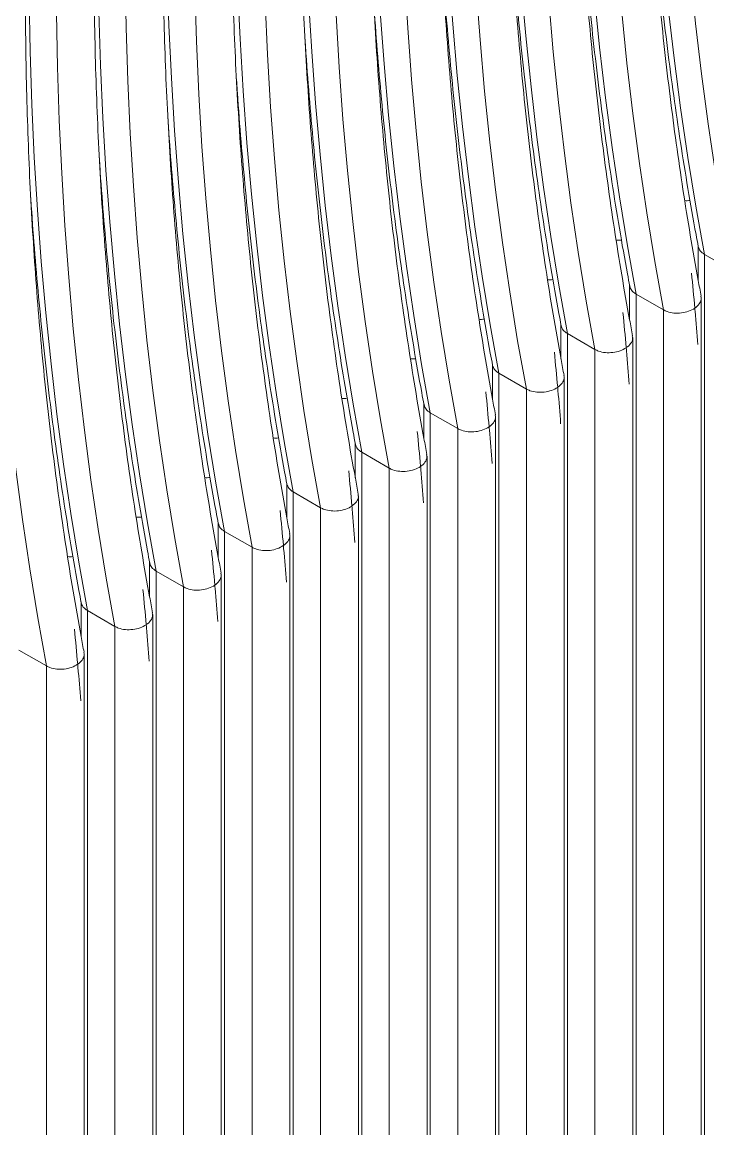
# Model space of a CAD drawing. Header units: millimetres. Extents: x 18217 to 37054, y 415 to 7180.
# Drawn here: x 19460.8 to 19757.8, y 3134.3 to 3613.8 of the extents above; entities that cross this region are included whole.
import ezdxf

# ---------------------------------------------------------------- set-up
doc = ezdxf.new("R2010")
doc.units = ezdxf.units.MM

# ---------------------------------------------------------------- blocks, each defined once
blk = doc.blocks.new('sdasdasdasdas')
at = {"linetype": 'ByBlock', "lineweight": 9}
for p, q in [((20416.37, 2801.11), (20416.37, 2788.75)), ((20428.61, 2792.2), (20418.71, 2797.91)), ((20418.71, 2435.27), (20418.71, 2797.91)), ((20391.62, 2786.82), (20391.62, 2774.47)), ((20403.86, 2777.91), (20393.96, 2783.62)), ((20393.96, 2420.98), (20393.96, 2783.62)), ((20417.52, 2418.43), (20417.52, 2782.25)), ((20403.86, 2415.27), (20403.86, 2777.91)), ((20366.87, 2772.53), (20366.87, 2760.18)), ((20379.11, 2763.62), (20369.21, 2769.34)), ((20369.21, 2406.69), (20369.21, 2769.34)), ((20392.77, 2404.15), (20392.77, 2767.96)), ((20379.11, 2400.98), (20379.11, 2763.62)), ((20342.12, 2758.25), (20342.12, 2745.89)), ((20354.36, 2749.34), (20344.46, 2755.05)), ((20344.46, 2392.41), (20344.46, 2755.05)), ((20368.02, 2389.86), (20368.02, 2753.68)), ((20354.36, 2386.69), (20354.36, 2749.34)), ((20317.37, 2743.96), (20317.37, 2731.61)), ((20329.61, 2735.05), (20319.71, 2740.76)), ((20319.71, 2378.12), (20319.71, 2740.76)), ((20343.27, 2375.57), (20343.27, 2739.39)), ((20329.61, 2372.4), (20329.61, 2735.05)), ((20292.62, 2729.67), (20292.62, 2717.32)), ((20304.86, 2720.76), (20294.96, 2726.48)), ((20294.96, 2363.83), (20294.96, 2726.48)), ((20318.52, 2361.28), (20318.52, 2725.1)), ((20304.86, 2358.12), (20304.86, 2720.76)), ((20267.87, 2715.38), (20267.87, 2703.03)), ((20280.12, 2706.47), (20270.22, 2712.19)), ((20270.22, 2349.54), (20270.22, 2712.19)), ((20293.77, 2347), (20293.77, 2710.82)), ((20280.12, 2343.83), (20280.12, 2706.47)), ((20243.12, 2701.1), (20243.12, 2688.74)), ((20255.37, 2692.19), (20245.47, 2697.9)), ((20245.47, 2335.26), (20245.47, 2697.9)), ((20269.02, 2332.71), (20269.02, 2696.53)), ((20255.37, 2329.54), (20255.37, 2692.19)), ((20218.38, 2686.81), (20218.38, 2674.46)), ((20230.62, 2677.9), (20220.72, 2683.61)), ((20220.72, 2320.97), (20220.72, 2683.61)), ((20244.27, 2318.42), (20244.27, 2682.24)), ((20230.62, 2315.26), (20230.62, 2677.9)), ((20193.63, 2672.52), (20193.63, 2660.17)), ((20205.87, 2663.61), (20195.97, 2669.33)), ((20195.97, 2306.68), (20195.97, 2669.33)), ((20219.53, 2304.14), (20219.53, 2667.95)), ((20205.87, 2300.97), (20205.87, 2663.61)), ((20181.12, 2649.33), (20171.22, 2655.04)), ((20194.78, 2289.85), (20194.78, 2653.67)), ((20181.12, 2286.68), (20181.12, 2649.33))]:
    blk.add_line(p, q, dxfattribs=at)
at = {"linetype": 'ByBlock', "lineweight": 9, "flags": 128}
for points in [[(20428.61, 2792.2), (20425.48, 2809.64), (20422.6, 2827.27), (20419.96, 2845.1), (20417.58, 2863.12), (20415.44, 2881.31), (20413.56, 2899.69), (20411.92, 2918.24), (20410.54, 2936.96), (20409.41, 2955.85), (20408.53, 2974.9), (20407.9, 2994.1), (20407.52, 3013.47), (20407.39, 3032.98), (20407.52, 3052.64), (20407.9, 3072.43), (20408.53, 3092.37), (20409.41, 3112.44), (20410.54, 3132.63), (20411.92, 3152.95), (20413.56, 3173.39), (20415.44, 3193.94)], [(20403.86, 2777.91), (20400.73, 2795.35), (20397.85, 2812.99), (20395.21, 2830.81), (20392.83, 2848.83), (20390.69, 2867.03), (20388.81, 2885.4), (20387.18, 2903.95), (20385.79, 2922.67), (20384.66, 2941.56), (20383.78, 2960.61), (20383.15, 2979.82), (20382.77, 2999.18), (20382.65, 3018.69), (20382.77, 3038.35), (20383.15, 3058.15), (20383.78, 3078.08), (20384.66, 3098.15), (20385.79, 3118.34), (20387.18, 3138.66), (20388.81, 3159.1), (20390.69, 3179.65), (20392.83, 3200.31)], [(20379.11, 2763.62), (20375.98, 2781.06), (20373.1, 2798.7), (20370.47, 2816.53), (20368.08, 2834.54), (20365.95, 2852.74), (20364.06, 2871.11), (20362.43, 2889.66), (20361.04, 2908.39), (20359.91, 2927.27), (20359.03, 2946.32), (20358.4, 2965.53), (20358.02, 2984.89), (20357.9, 3004.4), (20358.02, 3024.06), (20358.4, 3043.86), (20359.03, 3063.79), (20359.91, 3083.86), (20361.04, 3104.06), (20362.43, 3124.37), (20364.06, 3144.81), (20365.95, 3165.36), (20368.08, 3186.03), (20370.47, 3206.79)], [(20354.36, 2749.34), (20351.23, 2766.78), (20348.35, 2784.41), (20345.72, 2802.24), (20343.33, 2820.25), (20341.2, 2838.45), (20339.31, 2856.83), (20337.68, 2875.38), (20336.29, 2894.1)], [(20329.61, 2735.05), (20326.48, 2752.49), (20323.6, 2770.13), (20320.97, 2787.95), (20318.58, 2805.97), (20316.45, 2824.16), (20314.56, 2842.54), (20312.93, 2861.09), (20311.55, 2879.81), (20310.41, 2898.7)], [(20304.86, 2720.76), (20301.73, 2738.2), (20298.85, 2755.84), (20296.22, 2773.67), (20293.83, 2791.68), (20291.7, 2809.88), (20289.82, 2828.25), (20288.18, 2846.8), (20286.8, 2865.52), (20285.67, 2884.41)], [(20280.12, 2706.47), (20276.99, 2723.92), (20274.1, 2741.55), (20271.47, 2759.38), (20269.09, 2777.39), (20266.95, 2795.59), (20265.07, 2813.97), (20263.43, 2832.52), (20262.05, 2851.24), (20260.92, 2870.12), (20260.04, 2889.17)], [(20255.37, 2692.19), (20252.24, 2709.63), (20249.36, 2727.26), (20246.72, 2745.09), (20244.34, 2763.11), (20242.2, 2781.3), (20240.32, 2799.68), (20238.68, 2818.23), (20237.3, 2836.95), (20236.17, 2855.84), (20235.29, 2874.89), (20234.66, 2894.09)], [(20230.62, 2677.9), (20227.49, 2695.34), (20224.61, 2712.98), (20221.97, 2730.8), (20219.59, 2748.82), (20217.45, 2767.02), (20215.57, 2785.39), (20213.93, 2803.94), (20212.55, 2822.66), (20211.42, 2841.55), (20210.54, 2860.6), (20209.91, 2879.81), (20209.53, 2899.17)], [(20205.87, 2663.61), (20202.74, 2681.05), (20199.86, 2698.69), (20197.22, 2716.52), (20194.84, 2734.53), (20192.7, 2752.73), (20190.82, 2771.1), (20189.19, 2789.65), (20187.8, 2808.38), (20186.67, 2827.26), (20185.79, 2846.31), (20185.16, 2865.52), (20184.78, 2884.88)], [(20181.12, 2649.33), (20177.99, 2666.77), (20175.11, 2684.4), (20172.48, 2702.23), (20170.09, 2720.24), (20167.96, 2738.44), (20166.07, 2756.82), (20164.44, 2775.37), (20163.05, 2794.09), (20161.92, 2812.98), (20161.04, 2832.03), (20160.41, 2851.23), (20160.03, 2870.6), (20159.91, 2890.11)], [(20418.71, 2797.91), (20415.58, 2815.35), (20412.7, 2832.99), (20410.06, 2850.82), (20407.68, 2868.83), (20405.54, 2887.03), (20403.66, 2905.4), (20402.03, 2923.95), (20400.64, 2942.67), (20399.51, 2961.56), (20398.63, 2980.61), (20398, 2999.82), (20397.62, 3019.18), (20397.5, 3038.69), (20397.62, 3058.35), (20398, 3078.15), (20398.63, 3098.08), (20399.51, 3118.15), (20400.64, 3138.35), (20401.36, 3149.37)], [(20393.96, 2783.62), (20390.83, 2801.07), (20387.95, 2818.7), (20385.31, 2836.53), (20382.93, 2854.54), (20380.8, 2872.74), (20378.91, 2891.12), (20377.28, 2909.67), (20375.89, 2928.39), (20374.76, 2947.27), (20373.88, 2966.32), (20373.25, 2985.53), (20372.87, 3004.89), (20372.75, 3024.41), (20372.87, 3044.06), (20373.25, 3063.86), (20373.88, 3083.8), (20374.76, 3103.86), (20375.89, 3124.06), (20376.61, 3135.09)], [(20369.21, 2769.34), (20366.08, 2786.78), (20363.2, 2804.42), (20360.57, 2822.24), (20358.18, 2840.26), (20356.05, 2858.45), (20354.16, 2876.83), (20352.53, 2895.38), (20351.14, 2914.1), (20350.01, 2932.99), (20349.13, 2952.04), (20348.5, 2971.25), (20348.12, 2990.61), (20348, 3010.12), (20348.12, 3029.78), (20348.5, 3049.57), (20349.13, 3069.51), (20350.01, 3089.58), (20351.14, 3109.77), (20351.87, 3120.8)], [(20344.46, 2755.05), (20341.33, 2772.49), (20338.45, 2790.13), (20335.82, 2807.96), (20333.43, 2825.97), (20331.3, 2844.17), (20329.41, 2862.54), (20327.78, 2881.09), (20326.4, 2899.81), (20325.26, 2918.7), (20324.38, 2937.75), (20323.75, 2956.96), (20323.37, 2976.32), (20323.25, 2995.83), (20323.37, 3015.49), (20323.75, 3035.29), (20324.38, 3055.22), (20325.26, 3075.29), (20326.4, 3095.48), (20327.12, 3106.51)], [(20319.71, 2740.76), (20316.58, 2758.2), (20313.7, 2775.84), (20311.07, 2793.67), (20308.68, 2811.68), (20306.55, 2829.88), (20304.66, 2848.25), (20303.03, 2866.8), (20301.65, 2885.53), (20300.51, 2904.41), (20299.63, 2923.46), (20299, 2942.67), (20298.63, 2962.03), (20298.5, 2981.54), (20298.63, 3001.2), (20299, 3021), (20299.63, 3040.93), (20300.51, 3061), (20301.65, 3081.2), (20302.37, 3092.23)], [(20294.96, 2726.48), (20291.84, 2743.92), (20288.95, 2761.55), (20286.32, 2779.38), (20283.94, 2797.39), (20281.8, 2815.59), (20279.92, 2833.97), (20278.28, 2852.52), (20276.9, 2871.24), (20275.77, 2890.13), (20274.88, 2909.18), (20274.26, 2928.38), (20273.88, 2947.75), (20273.75, 2967.26), (20273.88, 2986.91), (20274.26, 3006.71), (20274.88, 3026.65), (20275.77, 3046.71), (20276.9, 3066.91), (20277.62, 3077.94)], [(20270.22, 2712.19), (20267.09, 2729.63), (20264.2, 2747.27), (20261.57, 2765.09), (20259.19, 2783.11), (20257.05, 2801.3), (20255.17, 2819.68), (20253.53, 2838.23), (20252.15, 2856.95), (20251.02, 2875.84), (20250.14, 2894.89), (20249.51, 2914.1), (20249.13, 2933.46), (20249, 2952.97), (20249.13, 2972.63), (20249.51, 2992.43), (20250.14, 3012.36), (20251.02, 3032.43), (20252.15, 3052.62), (20252.87, 3063.65)], [(20245.47, 2697.9), (20242.34, 2715.34), (20239.46, 2732.98), (20236.82, 2750.81), (20234.44, 2768.82), (20232.3, 2787.02), (20230.42, 2805.39), (20228.78, 2823.94), (20227.4, 2842.66), (20226.27, 2861.55), (20225.39, 2880.6), (20224.76, 2899.81), (20224.38, 2919.17), (20224.25, 2938.68), (20224.38, 2958.34), (20224.76, 2978.14), (20225.39, 2998.07), (20226.27, 3018.14), (20227.4, 3038.34), (20228.12, 3049.36)], [(20220.72, 2683.61), (20217.59, 2701.06), (20214.71, 2718.69), (20212.07, 2736.52), (20209.69, 2754.53), (20207.55, 2772.73), (20205.67, 2791.11), (20204.04, 2809.66), (20202.65, 2828.38), (20201.52, 2847.26), (20200.64, 2866.31), (20200.01, 2885.52), (20199.63, 2904.88), (20199.51, 2924.4), (20199.63, 2944.05), (20200.01, 2963.85), (20200.64, 2983.79), (20201.52, 3003.85), (20202.65, 3024.05), (20203.37, 3035.08)], [(20195.97, 2669.33), (20192.84, 2686.77), (20189.96, 2704.41), (20187.32, 2722.23), (20184.94, 2740.25), (20182.81, 2758.44), (20180.92, 2776.82), (20179.29, 2795.37), (20177.9, 2814.09), (20176.77, 2832.98), (20175.89, 2852.03), (20175.26, 2871.24), (20174.88, 2890.6), (20174.76, 2910.11), (20174.88, 2929.77), (20175.26, 2949.56), (20175.89, 2969.5), (20176.77, 2989.57), (20177.9, 3009.76), (20178.62, 3020.79)]]:
    blk.add_lwpolyline(points, dxfattribs=at)
at = {"linetype": 'ByBlock', "lineweight": 9}
for points, knots in [([(20417.47, 2782.86), (20417.11, 2784.76), (20415.73, 2792.05), (20413.5, 2804.87), (20410.85, 2821.37), (20408.42, 2838.04), (20406.22, 2854.88), (20404.23, 2871.88), (20402.46, 2889.04), (20400.91, 2906.36), (20399.59, 2923.83), (20398.49, 2941.45), (20397.6, 2959.22), (20396.94, 2977.13), (20396.51, 2995.18), (20396.29, 3013.36), (20396.3, 3031.67), (20396.53, 3050.12), (20396.98, 3068.69), (20397.65, 3087.37), (20398.55, 3106.18), (20399.67, 3125.1), (20401.01, 3144.13), (20402.57, 3163.26), (20404.35, 3182.5), (20406.36, 3201.83), (20408.58, 3221.27), (20411.03, 3240.79), (20413.7, 3260.39), (20415.89, 3275.42), (20417.2, 3283.91), (20417.5, 3285.82)], [0, 0, 0, 0, 0.01274, 0.048919, 0.085098, 0.121275, 0.157452, 0.193628, 0.229804, 0.265979, 0.302153, 0.338328, 0.374502, 0.410677, 0.446851, 0.483026, 0.519201, 0.555376, 0.591551, 0.627727, 0.663904, 0.700081, 0.736258, 0.772436, 0.808614, 0.844793, 0.880973, 0.917153, 0.953334, 0.989516, 1, 1, 1, 1]), ([(20392.72, 2768.57), (20392.36, 2770.47), (20390.99, 2777.76), (20388.75, 2790.58), (20386.1, 2807.08), (20383.68, 2823.75), (20381.47, 2840.59), (20379.48, 2857.6), (20377.71, 2874.76), (20376.17, 2892.08), (20374.84, 2909.55), (20373.74, 2927.17), (20372.85, 2944.93), (20372.19, 2962.84), (20371.76, 2980.89), (20371.54, 2999.07), (20371.55, 3017.39), (20371.78, 3035.83), (20372.23, 3054.4), (20372.9, 3073.09), (20373.8, 3091.89), (20374.92, 3110.81), (20376.26, 3129.84), (20377.82, 3148.98), (20379.6, 3168.21), (20381.61, 3187.55), (20383.83, 3206.98), (20386.28, 3226.5), (20388.95, 3246.11), (20391.14, 3261.13), (20392.45, 3269.62), (20392.75, 3271.53)], [0, 0, 0, 0, 0.01274, 0.048919, 0.085098, 0.121275, 0.157452, 0.193628, 0.229804, 0.265979, 0.302153, 0.338328, 0.374502, 0.410677, 0.446851, 0.483026, 0.519201, 0.555376, 0.591551, 0.627727, 0.663904, 0.700081, 0.736258, 0.772436, 0.808614, 0.844793, 0.880973, 0.917153, 0.953334, 0.989516, 1, 1, 1, 1]), ([(20367.97, 2754.28), (20367.61, 2756.18), (20366.24, 2763.48), (20364, 2776.29), (20361.35, 2792.79), (20358.93, 2809.47), (20356.72, 2826.31), (20354.73, 2843.31), (20352.96, 2860.47), (20351.42, 2877.79), (20350.09, 2895.26), (20348.99, 2912.88), (20348.11, 2930.65), (20347.45, 2948.55), (20347.01, 2966.6), (20346.79, 2984.79), (20346.8, 3003.1), (20347.03, 3021.54), (20347.48, 3040.11), (20348.15, 3058.8), (20349.05, 3077.61), (20350.17, 3096.52), (20351.51, 3115.55), (20353.07, 3134.69), (20354.85, 3153.93), (20356.86, 3173.26), (20359.08, 3192.69), (20361.53, 3212.21), (20364.2, 3231.82), (20366.39, 3246.84), (20367.7, 3255.34), (20368, 3257.24)], [0, 0, 0, 0, 0.01274, 0.048919, 0.085098, 0.121275, 0.157452, 0.193628, 0.229804, 0.265979, 0.302153, 0.338328, 0.374502, 0.410677, 0.446851, 0.483026, 0.519201, 0.555376, 0.591551, 0.627727, 0.663904, 0.700081, 0.736258, 0.772436, 0.808614, 0.844793, 0.880973, 0.917153, 0.953334, 0.989516, 1, 1, 1, 1]), ([(20343.22, 2740), (20342.86, 2741.9), (20341.49, 2749.19), (20339.26, 2762), (20336.6, 2778.5), (20334.18, 2795.18), (20331.97, 2812.02), (20329.98, 2829.02), (20328.21, 2846.18), (20326.67, 2863.5), (20325.34, 2880.97), (20324.24, 2898.59), (20323.36, 2916.36), (20322.7, 2934.27), (20322.26, 2952.32), (20322.04, 2970.5), (20322.05, 2988.81), (20322.28, 3007.26), (20322.73, 3025.82), (20323.41, 3044.51), (20324.3, 3063.32), (20325.42, 3082.24), (20326.76, 3101.27), (20328.32, 3120.4), (20330.11, 3139.64), (20332.11, 3158.97), (20334.34, 3178.4), (20336.78, 3197.92), (20339.45, 3217.53), (20341.64, 3232.56), (20342.95, 3241.05), (20343.25, 3242.96)], [0, 0, 0, 0, 0.01274, 0.048919, 0.085098, 0.121275, 0.157452, 0.193628, 0.229804, 0.265979, 0.302153, 0.338328, 0.374502, 0.410677, 0.446851, 0.483026, 0.519201, 0.555376, 0.591551, 0.627727, 0.663904, 0.700081, 0.736258, 0.772436, 0.808614, 0.844793, 0.880973, 0.917153, 0.953334, 0.989516, 1, 1, 1, 1]), ([(20318.47, 2725.71), (20318.11, 2727.61), (20316.74, 2734.9), (20314.51, 2747.72), (20311.86, 2764.22), (20309.43, 2780.89), (20307.22, 2797.73), (20305.23, 2814.73), (20303.47, 2831.9), (20301.92, 2849.21), (20300.59, 2866.68), (20299.49, 2884.31), (20298.61, 2902.07), (20297.95, 2919.98), (20297.51, 2938.03), (20297.3, 2956.21), (20297.3, 2974.53), (20297.53, 2992.97), (20297.98, 3011.54), (20298.66, 3030.23), (20299.55, 3049.03), (20300.67, 3067.95), (20302.01, 3086.98), (20303.57, 3106.11), (20305.36, 3125.35), (20307.36, 3144.69), (20309.59, 3164.12), (20312.03, 3183.64), (20314.7, 3203.25), (20316.89, 3218.27), (20318.21, 3226.76), (20318.5, 3228.67)], [0, 0, 0, 0, 0.01274, 0.048919, 0.085098, 0.121275, 0.157452, 0.193628, 0.229804, 0.265979, 0.302153, 0.338328, 0.374502, 0.410677, 0.446851, 0.483026, 0.519201, 0.555376, 0.591551, 0.627727, 0.663904, 0.700081, 0.736258, 0.772436, 0.808614, 0.844793, 0.880973, 0.917153, 0.953334, 0.989516, 1, 1, 1, 1]), ([(20293.72, 2711.42), (20293.36, 2713.32), (20291.99, 2720.62), (20289.76, 2733.43), (20287.11, 2749.93), (20284.68, 2766.6), (20282.47, 2783.44), (20280.48, 2800.45), (20278.72, 2817.61), (20277.17, 2834.93), (20275.85, 2852.4), (20274.74, 2870.02), (20273.86, 2887.78), (20273.2, 2905.69), (20272.76, 2923.74), (20272.55, 2941.92), (20272.55, 2960.24), (20272.78, 2978.68), (20273.23, 2997.25), (20273.91, 3015.94), (20274.8, 3034.74), (20275.92, 3053.66), (20277.26, 3072.69), (20278.83, 3091.83), (20280.61, 3111.06), (20282.61, 3130.4), (20284.84, 3149.83), (20287.28, 3169.35), (20289.95, 3188.96), (20292.14, 3203.98), (20293.46, 3212.48), (20293.75, 3214.38)], [0, 0, 0, 0, 0.01274, 0.048919, 0.085098, 0.121275, 0.157452, 0.193628, 0.229804, 0.265979, 0.302153, 0.338328, 0.374502, 0.410677, 0.446851, 0.483026, 0.519201, 0.555376, 0.591551, 0.627727, 0.663904, 0.700081, 0.736258, 0.772436, 0.808614, 0.844793, 0.880973, 0.917153, 0.953334, 0.989516, 1, 1, 1, 1]), ([(20268.97, 2697.14), (20268.62, 2699.04), (20267.24, 2706.33), (20265.01, 2719.14), (20262.36, 2735.64), (20259.93, 2752.32), (20257.72, 2769.16), (20255.74, 2786.16), (20253.97, 2803.32), (20252.42, 2820.64), (20251.1, 2838.11), (20249.99, 2855.73), (20249.11, 2873.5), (20248.45, 2891.41), (20248.01, 2909.45), (20247.8, 2927.64), (20247.8, 2945.95), (20248.03, 2964.39), (20248.49, 2982.96), (20249.16, 3001.65), (20250.06, 3020.46), (20251.17, 3039.38), (20252.51, 3058.4), (20254.08, 3077.54), (20255.86, 3096.78), (20257.86, 3116.11), (20260.09, 3135.54), (20262.53, 3155.06), (20265.2, 3174.67), (20267.39, 3189.7), (20268.71, 3198.19), (20269, 3200.1)], [0, 0, 0, 0, 0.01274, 0.048919, 0.085098, 0.121275, 0.157452, 0.193628, 0.229804, 0.265979, 0.302153, 0.338328, 0.374502, 0.410677, 0.446851, 0.483026, 0.519201, 0.555376, 0.591551, 0.627727, 0.663904, 0.700081, 0.736258, 0.772436, 0.808614, 0.844793, 0.880973, 0.917153, 0.953334, 0.989516, 1, 1, 1, 1]), ([(20244.23, 2682.85), (20243.87, 2684.75), (20242.49, 2692.04), (20240.26, 2704.86), (20237.61, 2721.36), (20235.18, 2738.03), (20232.97, 2754.87), (20230.99, 2771.87), (20229.22, 2789.03), (20227.67, 2806.35), (20226.35, 2823.82), (20225.24, 2841.44), (20224.36, 2859.21), (20223.7, 2877.12), (20223.26, 2895.17), (20223.05, 2913.35), (20223.06, 2931.66), (20223.29, 2950.11), (20223.74, 2968.68), (20224.41, 2987.36), (20225.31, 3006.17), (20226.43, 3025.09), (20227.77, 3044.12), (20229.33, 3063.25), (20231.11, 3082.49), (20233.12, 3101.82), (20235.34, 3121.26), (20237.79, 3140.78), (20240.45, 3160.38), (20242.64, 3175.41), (20243.96, 3183.9), (20244.25, 3185.81)], [0, 0, 0, 0, 0.01274, 0.048919, 0.085098, 0.121275, 0.157452, 0.193628, 0.229804, 0.265979, 0.302153, 0.338328, 0.374502, 0.410677, 0.446851, 0.483026, 0.519201, 0.555376, 0.591551, 0.627727, 0.663904, 0.700081, 0.736258, 0.772436, 0.808614, 0.844793, 0.880973, 0.917153, 0.953334, 0.989516, 1, 1, 1, 1]), ([(20219.48, 2668.56), (20219.12, 2670.46), (20217.74, 2677.75), (20215.51, 2690.57), (20212.86, 2707.07), (20210.43, 2723.74), (20208.23, 2740.58), (20206.24, 2757.59), (20204.47, 2774.75), (20202.92, 2792.07), (20201.6, 2809.54), (20200.5, 2827.16), (20199.61, 2844.92), (20198.95, 2862.83), (20198.52, 2880.88), (20198.3, 2899.06), (20198.31, 2917.38), (20198.54, 2935.82), (20198.99, 2954.39), (20199.66, 2973.08), (20200.56, 2991.88), (20201.68, 3010.8), (20203.02, 3029.83), (20204.58, 3048.97), (20206.36, 3068.2), (20208.37, 3087.54), (20210.59, 3106.97), (20213.04, 3126.49), (20215.71, 3146.1), (20217.9, 3161.12), (20219.21, 3169.61), (20219.51, 3171.52)], [0, 0, 0, 0, 0.01274, 0.048919, 0.085098, 0.121275, 0.157452, 0.193628, 0.229804, 0.265979, 0.302153, 0.338328, 0.374502, 0.410677, 0.446851, 0.483026, 0.519201, 0.555376, 0.591551, 0.627727, 0.663904, 0.700081, 0.736258, 0.772436, 0.808614, 0.844793, 0.880973, 0.917153, 0.953334, 0.989516, 1, 1, 1, 1]), ([(20194.73, 2654.27), (20194.37, 2656.17), (20193, 2663.47), (20190.76, 2676.28), (20188.11, 2692.78), (20185.69, 2709.46), (20183.48, 2726.3), (20181.49, 2743.3), (20179.72, 2760.46), (20178.18, 2777.78), (20176.85, 2795.25), (20175.75, 2812.87), (20174.86, 2830.64), (20174.2, 2848.54), (20173.77, 2866.59), (20173.55, 2884.78), (20173.56, 2903.09), (20173.79, 2921.53), (20174.24, 2940.1), (20174.91, 2958.79), (20175.81, 2977.6), (20176.93, 2996.51), (20178.27, 3015.54), (20179.83, 3034.68), (20181.61, 3053.92), (20183.62, 3073.25), (20185.84, 3092.68), (20188.29, 3112.2), (20190.96, 3131.81), (20193.15, 3146.83), (20194.46, 3155.33), (20194.76, 3157.23)], [0, 0, 0, 0, 0.01274, 0.048919, 0.085098, 0.121275, 0.157452, 0.193628, 0.229804, 0.265979, 0.302153, 0.338328, 0.374502, 0.410677, 0.446851, 0.483026, 0.519201, 0.555376, 0.591551, 0.627727, 0.663904, 0.700081, 0.736258, 0.772436, 0.808614, 0.844793, 0.880973, 0.917153, 0.953334, 0.989516, 1, 1, 1, 1]), ([(20398.24, 2947.12), (20398.35, 2945.42), (20398.82, 2937.77), (20399.89, 2924.33), (20401.45, 2906.82), (20403.25, 2889.47), (20405.27, 2872.28), (20407.51, 2855.25), (20409.97, 2838.38), (20412.66, 2821.68), (20414.85, 2809.17), (20416.15, 2802.24), (20416.43, 2800.78)], [0, 0, 0, 0, 0.0336, 0.150484, 0.267369, 0.384252, 0.501135, 0.618016, 0.734895, 0.851771, 0.968645, 1, 1, 1, 1]), ([(20373.49, 2932.84), (20373.6, 2931.13), (20374.07, 2923.48), (20375.14, 2910.05), (20376.7, 2892.53), (20378.5, 2875.18), (20380.52, 2857.99), (20382.76, 2840.96), (20385.22, 2824.09), (20387.91, 2807.39), (20390.1, 2794.88), (20391.4, 2787.96), (20391.68, 2786.49)], [0, 0, 0, 0, 0.0336, 0.150484, 0.267369, 0.384252, 0.501135, 0.618016, 0.734895, 0.851771, 0.968645, 1, 1, 1, 1]), ([(20348.74, 2918.55), (20348.85, 2916.84), (20349.32, 2909.2), (20350.39, 2895.76), (20351.95, 2878.24), (20353.75, 2860.9), (20355.77, 2843.7), (20358.01, 2826.67), (20360.47, 2809.8), (20363.16, 2793.11), (20365.35, 2780.6), (20366.65, 2773.67), (20366.93, 2772.2)], [0, 0, 0, 0, 0.0336, 0.150484, 0.267369, 0.384252, 0.501135, 0.618016, 0.734895, 0.851771, 0.968645, 1, 1, 1, 1]), ([(20324, 2904.26), (20324.1, 2902.55), (20324.57, 2894.91), (20325.64, 2881.47), (20327.2, 2863.96), (20329, 2846.61), (20331.02, 2829.42), (20333.26, 2812.38), (20335.72, 2795.52), (20338.42, 2778.82), (20340.6, 2766.31), (20341.9, 2759.38), (20342.18, 2757.92)], [0, 0, 0, 0, 0.0336, 0.150484, 0.267369, 0.384252, 0.501135, 0.618016, 0.734895, 0.851771, 0.968645, 1, 1, 1, 1]), ([(20299.25, 2889.97), (20299.35, 2888.27), (20299.83, 2880.62), (20300.89, 2867.18), (20302.45, 2849.67), (20304.25, 2832.32), (20306.27, 2815.13), (20308.51, 2798.1), (20310.98, 2781.23), (20313.67, 2764.53), (20315.85, 2752.02), (20317.16, 2745.1), (20317.43, 2743.63)], [0, 0, 0, 0, 0.0335995, 0.1504843, 0.2673686, 0.3842522, 0.5011346, 0.6180157, 0.7348948, 0.8517714, 0.968645, 1, 1, 1, 1]), ([(20274.5, 2875.69), (20274.6, 2873.98), (20275.08, 2866.33), (20276.14, 2852.9), (20277.7, 2835.38), (20279.5, 2818.03), (20281.52, 2800.84), (20283.76, 2783.81), (20286.23, 2766.94), (20288.92, 2750.25), (20291.1, 2737.74), (20292.41, 2730.81), (20292.68, 2729.34)], [0, 0, 0, 0, 0.0336, 0.150484, 0.267369, 0.384252, 0.501135, 0.618016, 0.734895, 0.851771, 0.968645, 1, 1, 1, 1]), ([(20249.75, 2861.4), (20249.86, 2859.69), (20250.33, 2852.05), (20251.4, 2838.61), (20252.95, 2821.1), (20254.75, 2803.75), (20256.77, 2786.55), (20259.02, 2769.52), (20261.48, 2752.65), (20264.17, 2735.96), (20266.35, 2723.45), (20267.66, 2716.52), (20267.93, 2715.06)], [0, 0, 0, 0, 0.0336, 0.150484, 0.267369, 0.384252, 0.501135, 0.618016, 0.734895, 0.851771, 0.968645, 1, 1, 1, 1]), ([(20225, 2847.11), (20225.11, 2845.41), (20225.58, 2837.76), (20226.65, 2824.32), (20228.21, 2806.81), (20230.01, 2789.46), (20232.02, 2772.27), (20234.27, 2755.24), (20236.73, 2738.37), (20239.42, 2721.67), (20241.6, 2709.16), (20242.91, 2702.23), (20243.19, 2700.77)], [0, 0, 0, 0, 0.0336, 0.150484, 0.267369, 0.384252, 0.501135, 0.618016, 0.734895, 0.851771, 0.968645, 1, 1, 1, 1]), ([(20200.25, 2832.83), (20200.36, 2831.12), (20200.83, 2823.47), (20201.9, 2810.04), (20203.46, 2792.52), (20205.26, 2775.17), (20207.28, 2757.98), (20209.52, 2740.95), (20211.98, 2724.08), (20214.67, 2707.38), (20216.86, 2694.87), (20218.16, 2687.95), (20218.44, 2686.48)], [0, 0, 0, 0, 0.0336, 0.150484, 0.267369, 0.384252, 0.501135, 0.618016, 0.734895, 0.851771, 0.968645, 1, 1, 1, 1]), ([(20175.5, 2818.54), (20175.61, 2816.83), (20176.08, 2809.19), (20177.15, 2795.75), (20178.71, 2778.23), (20180.51, 2760.89), (20182.53, 2743.69), (20184.77, 2726.66), (20187.23, 2709.79), (20189.92, 2693.1), (20192.11, 2680.59), (20193.41, 2673.66), (20193.69, 2672.19)], [0, 0, 0, 0, 0.0336, 0.150484, 0.267369, 0.384252, 0.501135, 0.618016, 0.734895, 0.851771, 0.968645, 1, 1, 1, 1]), ([(20413.45, 2817.42), (20412.79, 2817.34), (20412.12, 2817.27), (20411.53, 2817.39), (20411.53, 2817.39)], [0, 0, 0, 0, 0.995873, 1, 1, 1, 1]), ([(20388.7, 2803.13), (20388.04, 2803.06), (20387.37, 2802.98), (20386.78, 2803.11), (20386.78, 2803.11)], [0, 0, 0, 0, 0.99587, 1, 1, 1, 1]), ([(20418.71, 2797.91), (20418.12, 2798.32), (20416.96, 2799.13), (20416.6, 2800.23), (20416.42, 2800.78)], [0, 0, 0, 0, 0.502245, 1, 1, 1, 1]), ([(20413.99, 2791.2), (20414.39, 2786.98), (20414.8, 2782.74), (20415.17, 2778.55), (20415.17, 2778.54)], [0, 0, 0, 0, 0.997492, 1, 1, 1, 1]), ([(20363.95, 2788.84), (20363.29, 2788.77), (20362.62, 2788.69), (20362.03, 2788.82), (20362.03, 2788.82)], [0, 0, 0, 0, 0.99587, 1, 1, 1, 1]), ([(20393.96, 2783.62), (20393.38, 2784.03), (20392.21, 2784.84), (20391.85, 2785.94), (20391.67, 2786.49)], [0, 0, 0, 0, 0.502246, 1, 1, 1, 1]), ([(20415.17, 2778.54), (20415.18, 2778.55), (20415.83, 2778.99), (20416.86, 2780.01), (20417.61, 2781.54), (20417.43, 2782.47), (20417.36, 2782.84)], [0, 0, 0, 0, 0.0056453, 0.3805414, 0.7554754, 1, 1, 1, 1]), ([(20415.17, 2778.54), (20415.16, 2778.54), (20414.52, 2778.09), (20413, 2777.33), (20410.35, 2776.72), (20407.62, 2776.68), (20405.38, 2777.14), (20404.28, 2777.7), (20403.86, 2777.91)], [0, 0, 0, 0, 0.003252, 0.219196, 0.435155, 0.650647, 0.865171, 1, 1, 1, 1]), ([(20416.25, 2765.37), (20415.94, 2769.37), (20415.6, 2773.74), (20415.21, 2778.16), (20415.17, 2778.53), (20415.17, 2778.54)], [0, 0, 0, 0, 0.916003, 0.997623, 1, 1, 1, 1]), ([(20339.2, 2774.56), (20338.54, 2774.48), (20337.88, 2774.41), (20337.29, 2774.53), (20337.28, 2774.53)], [0, 0, 0, 0, 0.99587, 1, 1, 1, 1]), ([(20389.24, 2776.91), (20389.65, 2772.69), (20390.05, 2768.46), (20390.42, 2764.27), (20390.42, 2764.26)], [0, 0, 0, 0, 0.997492, 1, 1, 1, 1]), ([(20369.21, 2769.34), (20368.63, 2769.74), (20367.46, 2770.56), (20367.1, 2771.66), (20366.93, 2772.2)], [0, 0, 0, 0, 0.502246, 1, 1, 1, 1]), ([(20390.42, 2764.26), (20390.43, 2764.26), (20391.08, 2764.71), (20392.12, 2765.72), (20392.87, 2767.25), (20392.68, 2768.19), (20392.61, 2768.56)], [0, 0, 0, 0, 0.005645, 0.380542, 0.755477, 1, 1, 1, 1]), ([(20364.49, 2762.62), (20364.9, 2758.4), (20365.3, 2754.17), (20365.67, 2749.98), (20365.68, 2749.97)], [0, 0, 0, 0, 0.997492, 1, 1, 1, 1]), ([(20390.42, 2764.26), (20390.41, 2764.25), (20389.77, 2763.8), (20388.25, 2763.05), (20385.61, 2762.43), (20382.87, 2762.4), (20380.63, 2762.86), (20379.53, 2763.41), (20379.11, 2763.62)], [0, 0, 0, 0, 0.003254, 0.219196, 0.435155, 0.650647, 0.865171, 1, 1, 1, 1]), ([(20391.5, 2751.08), (20391.19, 2755.09), (20390.85, 2759.45), (20390.46, 2763.87), (20390.43, 2764.24), (20390.42, 2764.26)], [0, 0, 0, 0, 0.916004, 0.997623, 1, 1, 1, 1]), ([(20314.45, 2760.27), (20313.79, 2760.19), (20313.13, 2760.12), (20312.54, 2760.25), (20312.53, 2760.25)], [0, 0, 0, 0, 0.99587, 1, 1, 1, 1]), ([(20344.46, 2755.05), (20343.88, 2755.46), (20342.72, 2756.27), (20342.36, 2757.37), (20342.18, 2757.92)], [0, 0, 0, 0, 0.502244, 1, 1, 1, 1]), ([(20365.68, 2749.97), (20365.68, 2749.97), (20366.33, 2750.42), (20367.37, 2751.44), (20368.12, 2752.97), (20367.93, 2753.9), (20367.86, 2754.27)], [0, 0, 0, 0, 0.005645, 0.380542, 0.755477, 1, 1, 1, 1]), ([(20365.68, 2749.97), (20365.67, 2749.96), (20365.02, 2749.52), (20363.5, 2748.76), (20360.86, 2748.14), (20358.12, 2748.11), (20355.89, 2748.57), (20354.79, 2749.12), (20354.36, 2749.34)], [0, 0, 0, 0, 0.003254, 0.219196, 0.435155, 0.650647, 0.865171, 1, 1, 1, 1]), ([(20366.75, 2736.79), (20366.44, 2740.8), (20366.1, 2745.16), (20365.71, 2749.59), (20365.68, 2749.96), (20365.68, 2749.97)], [0, 0, 0, 0, 0.916004, 0.997623, 1, 1, 1, 1]), ([(20289.71, 2745.98), (20289.04, 2745.91), (20288.38, 2745.83), (20287.79, 2745.96), (20287.79, 2745.96)], [0, 0, 0, 0, 0.99587, 1, 1, 1, 1]), ([(20339.74, 2748.33), (20340.15, 2744.11), (20340.55, 2739.88), (20340.93, 2735.69), (20340.93, 2735.68)], [0, 0, 0, 0, 0.997492, 1, 1, 1, 1]), ([(20319.71, 2740.76), (20319.13, 2741.17), (20317.97, 2741.98), (20317.61, 2743.08), (20317.43, 2743.63)], [0, 0, 0, 0, 0.502244, 1, 1, 1, 1]), ([(20340.93, 2735.68), (20340.94, 2735.69), (20341.58, 2736.13), (20342.62, 2737.15), (20343.37, 2738.68), (20343.18, 2739.61), (20343.11, 2739.98)], [0, 0, 0, 0, 0.005645, 0.380542, 0.755477, 1, 1, 1, 1]), ([(20314.99, 2734.05), (20315.4, 2729.83), (20315.81, 2725.6), (20316.18, 2721.4), (20316.18, 2721.39)], [0, 0, 0, 0, 0.997492, 1, 1, 1, 1]), ([(20340.93, 2735.68), (20340.92, 2735.67), (20340.27, 2735.23), (20338.76, 2734.47), (20336.11, 2733.86), (20333.37, 2733.82), (20331.14, 2734.28), (20330.04, 2734.83), (20329.61, 2735.05)], [0, 0, 0, 0, 0.003254, 0.219196, 0.435155, 0.650646, 0.865172, 1, 1, 1, 1]), ([(20342, 2722.5), (20341.69, 2726.51), (20341.35, 2730.88), (20340.96, 2735.3), (20340.93, 2735.67), (20340.93, 2735.68)], [0, 0, 0, 0, 0.916004, 0.997623, 1, 1, 1, 1]), ([(20264.96, 2731.7), (20264.29, 2731.62), (20263.63, 2731.54), (20263.04, 2731.67), (20263.04, 2731.67)], [0, 0, 0, 0, 0.995876, 1, 1, 1, 1]), ([(20294.96, 2726.48), (20294.38, 2726.88), (20293.22, 2727.69), (20292.86, 2728.79), (20292.68, 2729.34)], [0, 0, 0, 0, 0.502244, 1, 1, 1, 1]), ([(20316.18, 2721.39), (20316.19, 2721.4), (20316.83, 2721.85), (20317.87, 2722.86), (20318.62, 2724.39), (20318.43, 2725.33), (20318.36, 2725.69)], [0, 0, 0, 0, 0.005649, 0.380545, 0.755476, 1, 1, 1, 1]), ([(20290.24, 2719.76), (20290.65, 2715.54), (20291.06, 2711.31), (20291.43, 2707.12), (20291.43, 2707.11)], [0, 0, 0, 0, 0.997492, 1, 1, 1, 1]), ([(20316.18, 2721.39), (20316.17, 2721.39), (20315.52, 2720.94), (20314.01, 2720.19), (20311.36, 2719.57), (20308.63, 2719.54), (20306.39, 2720), (20305.29, 2720.55), (20304.86, 2720.76)], [0, 0, 0, 0, 0.003252, 0.219194, 0.435154, 0.650645, 0.865171, 1, 1, 1, 1]), ([(20317.25, 2708.22), (20316.94, 2712.22), (20316.6, 2716.59), (20316.21, 2721.01), (20316.18, 2721.38), (20316.18, 2721.39)], [0, 0, 0, 0, 0.916003, 0.997623, 1, 1, 1, 1]), ([(20240.21, 2717.41), (20239.55, 2717.33), (20238.88, 2717.26), (20238.29, 2717.38), (20238.29, 2717.38)], [0, 0, 0, 0, 0.995871, 1, 1, 1, 1]), ([(20270.22, 2712.19), (20269.63, 2712.6), (20268.47, 2713.41), (20268.11, 2714.51), (20267.93, 2715.05)], [0, 0, 0, 0, 0.502245, 1, 1, 1, 1]), ([(20291.43, 2707.11), (20291.44, 2707.11), (20292.08, 2707.56), (20293.12, 2708.58), (20293.87, 2710.11), (20293.69, 2711.04), (20293.61, 2711.41)], [0, 0, 0, 0, 0.005649, 0.380545, 0.755476, 1, 1, 1, 1]), ([(20265.49, 2705.47), (20265.9, 2701.25), (20266.31, 2697.02), (20266.68, 2692.83), (20266.68, 2692.82)], [0, 0, 0, 0, 0.997492, 1, 1, 1, 1]), ([(20291.43, 2707.11), (20291.42, 2707.1), (20290.77, 2706.66), (20289.26, 2705.9), (20286.61, 2705.28), (20283.88, 2705.25), (20281.64, 2705.71), (20280.54, 2706.26), (20280.12, 2706.47)], [0, 0, 0, 0, 0.003252, 0.219194, 0.435154, 0.650645, 0.865171, 1, 1, 1, 1]), ([(20292.5, 2693.93), (20292.19, 2697.94), (20291.85, 2702.3), (20291.46, 2706.72), (20291.43, 2707.1), (20291.43, 2707.11)], [0, 0, 0, 0, 0.916003, 0.997623, 1, 1, 1, 1]), ([(20215.46, 2703.12), (20214.8, 2703.05), (20214.13, 2702.97), (20213.54, 2703.1), (20213.54, 2703.1)], [0, 0, 0, 0, 0.995865, 1, 1, 1, 1]), ([(20245.47, 2697.9), (20244.88, 2698.31), (20243.72, 2699.12), (20243.36, 2700.22), (20243.18, 2700.77)], [0, 0, 0, 0, 0.502246, 1, 1, 1, 1]), ([(20266.68, 2692.82), (20266.69, 2692.83), (20267.33, 2693.27), (20268.37, 2694.29), (20269.12, 2695.82), (20268.94, 2696.75), (20268.86, 2697.12)], [0, 0, 0, 0, 0.005649, 0.380545, 0.755476, 1, 1, 1, 1]), ([(20240.75, 2691.19), (20241.15, 2686.96), (20241.56, 2682.73), (20241.93, 2678.54), (20241.93, 2678.53)], [0, 0, 0, 0, 0.9974915, 1, 1, 1, 1]), ([(20266.68, 2692.82), (20266.67, 2692.81), (20266.02, 2692.37), (20264.51, 2691.61), (20261.86, 2690.99), (20259.13, 2690.96), (20256.89, 2691.42), (20255.79, 2691.97), (20255.37, 2692.19)], [0, 0, 0, 0, 0.003252, 0.219194, 0.435155, 0.650645, 0.865171, 1, 1, 1, 1]), ([(20267.76, 2679.64), (20267.44, 2683.65), (20267.1, 2688.01), (20266.71, 2692.44), (20266.68, 2692.81), (20266.68, 2692.82)], [0, 0, 0, 0, 0.916003, 0.997623, 1, 1, 1, 1]), ([(20190.71, 2688.83), (20190.05, 2688.76), (20189.38, 2688.68), (20188.79, 2688.81), (20188.79, 2688.81)], [0, 0, 0, 0, 0.9958762, 1, 1, 1, 1]), ([(20220.72, 2683.61), (20220.13, 2684.02), (20218.97, 2684.83), (20218.61, 2685.93), (20218.43, 2686.48)], [0, 0, 0, 0, 0.502242, 1, 1, 1, 1]), ([(20241.93, 2678.53), (20241.94, 2678.54), (20242.58, 2678.98), (20243.62, 2680), (20244.37, 2681.53), (20244.19, 2682.46), (20244.12, 2682.83)], [0, 0, 0, 0, 0.005645, 0.380542, 0.755477, 1, 1, 1, 1]), ([(20241.93, 2678.53), (20241.92, 2678.53), (20241.28, 2678.08), (20239.76, 2677.32), (20237.11, 2676.71), (20234.38, 2676.67), (20232.14, 2677.13), (20231.04, 2677.69), (20230.62, 2677.9)], [0, 0, 0, 0, 0.0032568, 0.2191976, 0.4351545, 0.6506469, 0.865172, 1, 1, 1, 1]), ([(20243.01, 2665.36), (20242.69, 2669.36), (20242.35, 2673.73), (20241.97, 2678.15), (20241.93, 2678.52), (20241.93, 2678.53)], [0, 0, 0, 0, 0.916004, 0.997623, 1, 1, 1, 1]), ([(20216, 2676.9), (20216.4, 2672.68), (20216.81, 2668.45), (20217.18, 2664.26), (20217.18, 2664.25)], [0, 0, 0, 0, 0.997492, 1, 1, 1, 1]), ([(20195.97, 2669.33), (20195.39, 2669.73), (20194.22, 2670.55), (20193.86, 2671.65), (20193.68, 2672.19)], [0, 0, 0, 0, 0.502246, 1, 1, 1, 1]), ([(20217.18, 2664.25), (20217.19, 2664.25), (20217.84, 2664.7), (20218.87, 2665.71), (20219.62, 2667.24), (20219.44, 2668.18), (20219.37, 2668.55)], [0, 0, 0, 0, 0.005645, 0.380542, 0.755477, 1, 1, 1, 1]), ([(20191.25, 2662.61), (20191.66, 2658.39), (20192.06, 2654.16), (20192.43, 2649.97), (20192.43, 2649.96)], [0, 0, 0, 0, 0.997492, 1, 1, 1, 1]), ([(20217.18, 2664.25), (20217.17, 2664.24), (20216.53, 2663.79), (20215.01, 2663.04), (20212.36, 2662.42), (20209.63, 2662.39), (20207.39, 2662.85), (20206.29, 2663.4), (20205.87, 2663.61)], [0, 0, 0, 0, 0.003252, 0.219194, 0.435155, 0.650645, 0.865171, 1, 1, 1, 1]), ([(20218.26, 2651.07), (20217.95, 2655.08), (20217.61, 2659.44), (20217.22, 2663.86), (20217.18, 2664.23), (20217.18, 2664.25)], [0, 0, 0, 0, 0.916004, 0.997623, 1, 1, 1, 1]), ([(20192.43, 2649.96), (20192.44, 2649.96), (20193.09, 2650.41), (20194.13, 2651.43), (20194.88, 2652.96), (20194.69, 2653.89), (20194.62, 2654.26)], [0, 0, 0, 0, 0.005654, 0.380548, 0.755474, 1, 1, 1, 1]), ([(20192.43, 2649.96), (20192.42, 2649.95), (20191.78, 2649.51), (20190.26, 2648.75), (20187.62, 2648.13), (20184.88, 2648.1), (20182.64, 2648.56), (20181.54, 2649.11), (20181.12, 2649.33)], [0, 0, 0, 0, 0.003252, 0.219194, 0.435152, 0.650645, 0.865171, 1, 1, 1, 1]), ([(20193.51, 2636.78), (20193.2, 2640.79), (20192.85, 2645.15), (20192.47, 2649.58), (20192.44, 2649.95), (20192.43, 2649.96)], [0, 0, 0, 0, 0.916003, 0.997622, 1, 1, 1, 1])]:
    blk.add_open_spline(points, degree=3, knots=knots, dxfattribs=at)

msp = doc.modelspace()

# ---------------------------------------------------------------- block references
at = {"xscale": 1.2, "yscale": 1.2, "zscale": 1.2}
msp.add_blockref('sdasdasdasdas', (-4746.03, 155.66), dxfattribs=at)

doc.saveas('drawing.dxf')
